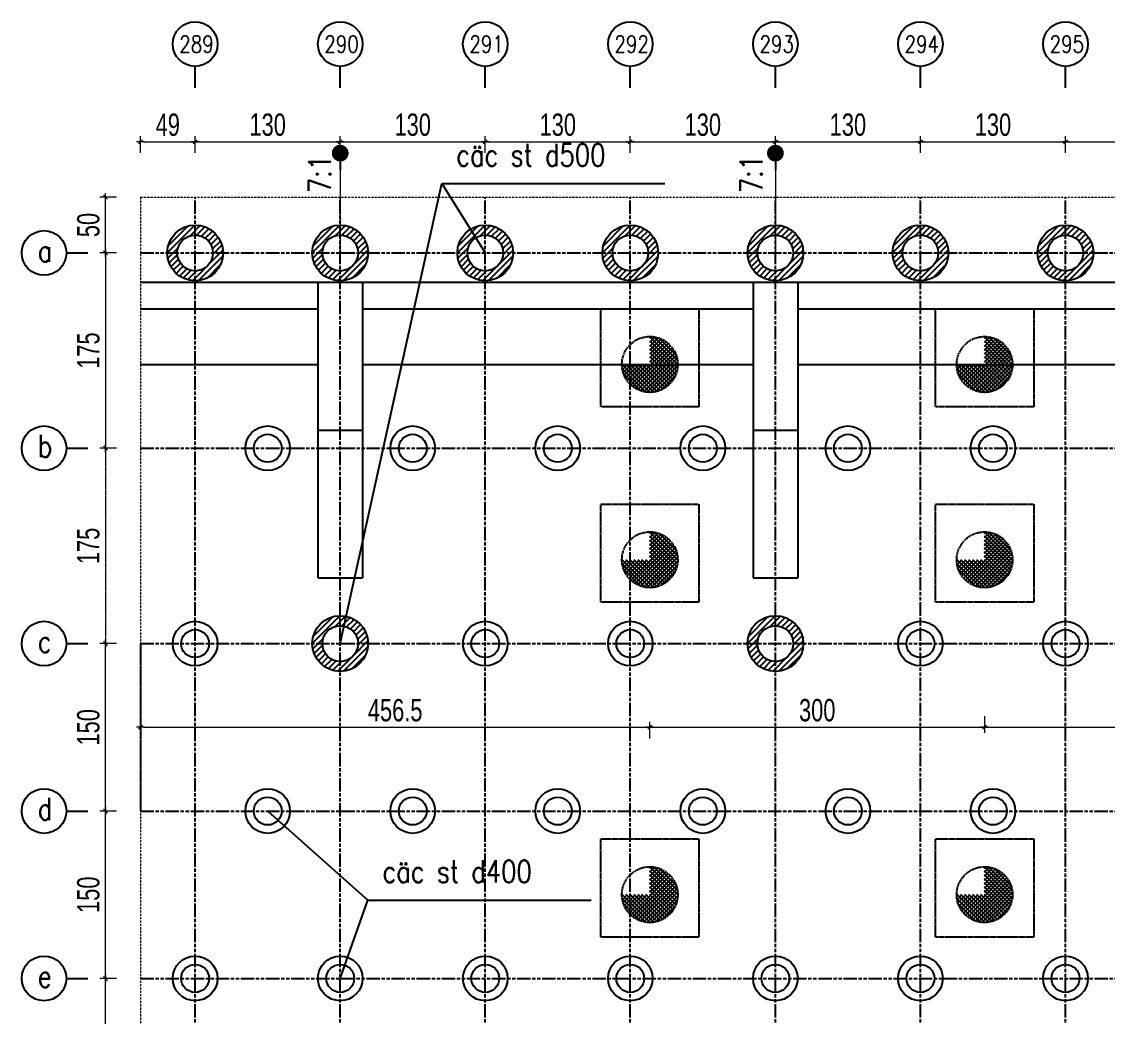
# Model space of a CAD drawing. Header units: inches. Extents: x -1640460 to 2672754, y -1012 to 1209503.
# Drawn here: x 14051 to 15024, y 636 to 1527 of the extents above; entities that cross this region are included whole.
import ezdxf

# ---------------------------------------------------------------- set-up
doc = ezdxf.new("R2010")
doc.units = ezdxf.units.IN
doc.header["$MEASUREMENT"] = 0
for name, pattern in [('ACAD_ISO09W100', [45, 24, -3, 6, -3, 6, -3]), ('CENTER', [2, 1.25, -0.25, 0.25, -0.25]), ('HIDDEN', [0.375, 0.25, -0.125])]:
    doc.linetypes.add(name, pattern=pattern)
doc.layers.add('DIM', color=177, linetype='Continuous', lineweight=20)
doc.layers.add('THAY1', color=9, linetype='Continuous', lineweight=20)
for name, color, linetype in [('Kich thuoc', 4, 'Continuous'), ('Text', 2, 'Continuous'), ('Tim', 8, 'ACAD_ISO09W100')]:
    doc.layers.add(name, color=color, linetype=linetype)
doc.styles.add('KICH_THUOC', font='vnsimli.shx', dxfattribs={"width": 0.8})
doc.styles.add('TXTDIM', font='VNARIAL.TTF', dxfattribs={"width": 0.7})
doc.dimstyles.new('DIM10', dxfattribs={"dimscale": 10, "dimtxt": 2, "dimasz": 0.3, "dimexe": 0.5, "dimexo": 0.5, "dimgap": 0.5, "dimtad": 1, "dimdec": 0, "dimzin": 12, "dimdsep": 46, "dimtxsty": 'TXTDIM', "dimblk": 'SLASH', "dimcen": 1.5, "dimclrd": 1, "dimclre": 256, "dimclrt": 2, "dimadec": 0, "dimazin": 0, "dimtfac": 1, "dimtdec": 0, "dimtix": 1, "dimtmove": 0, "dimatfit": 3, "dimldrblk": 'DOT', "dimfxl": 1, "dimfxlon": 1, "dimtolj": 1, "dimtzin": 0, "dimlwd": 9, "dimlwe": 9, "dimarcsym": 1})

# ---------------------------------------------------------------- blocks, each defined once
blk = doc.blocks.new('SLASH')
at = {"layer": 'DIM', "color": 16}
blk.add_line((-1.2, 0), (1.2, 0), dxfattribs=at)
at = {"layer": 'DIM', "color": 16, "linetype": 'Continuous'}
blk.add_line((-0.6, -0.6), (0.6, 0.6), dxfattribs=at)
blk = doc.blocks.new('*D612')
at = {"layer": 'Defpoints', "color": 0}
for p in [(14125.93, 669.43), (14157.36, 669.43), (14157.36, 519.43)]:
    blk.add_point(p, dxfattribs=at)
at = {"layer": 'Kich thuoc', "lineweight": 9}
for p, q in [((14135.93, 669.43), (14120.93, 669.43)), ((14135.93, 519.43), (14120.93, 519.43))]:
    blk.add_line(p, q, dxfattribs=at)
at = {"layer": 'Kich thuoc', "color": 1, "lineweight": 9}
blk.add_line((14125.93, 522.43), (14125.93, 666.43), dxfattribs=at)
at = {"layer": 'Kich thuoc', "color": 1, "lineweight": 9, "xscale": 3, "yscale": 3, "zscale": 3}
for p, rotation in [((14125.93, 669.43), 90), ((14125.93, 519.43), 270)]:
    blk.add_blockref('SLASH', p, dxfattribs=dict(at, rotation=rotation))
at = {"layer": 'Kich thuoc', "color": 2, "insert": (14110.72, 594.43), "char_height": 20, "attachment_point": 5, "rotation": 90, "style": 'TXTDIM'}
blk.add_mtext('\\A1;150', dxfattribs=at)
blk = doc.blocks.new('_Dot')
at = {"color": 0, "linetype": 'ByBlock', "lineweight": -2}
blk.add_line((-0.5, 0), (-1, 0), dxfattribs=at)
at = {"color": 0, "linetype": 'ByBlock', "const_width": 0.5}
blk.add_lwpolyline([(-0.25, 0, 1), (0.25, 0, 1)], format="xyb", close=True, dxfattribs=at)
blk = doc.blocks.new('*D613')
at = {"layer": 'Defpoints', "color": 0}
for p in [(14125.93, 819.43), (14157.36, 819.43), (14157.36, 669.43)]:
    blk.add_point(p, dxfattribs=at)
at = {"layer": 'Kich thuoc', "lineweight": 9}
for p, q in [((14135.93, 819.43), (14120.93, 819.43)), ((14135.93, 669.43), (14120.93, 669.43))]:
    blk.add_line(p, q, dxfattribs=at)
at = {"layer": 'Kich thuoc', "color": 1, "lineweight": 9}
blk.add_line((14125.93, 672.43), (14125.93, 816.43), dxfattribs=at)
at = {"layer": 'Kich thuoc', "color": 1, "lineweight": 9, "xscale": 3, "yscale": 3, "zscale": 3}
for p, rotation in [((14125.93, 819.43), 90), ((14125.93, 669.43), 270)]:
    blk.add_blockref('SLASH', p, dxfattribs=dict(at, rotation=rotation))
at = {"layer": 'Kich thuoc', "color": 2, "insert": (14110.72, 744.43), "char_height": 20, "attachment_point": 5, "rotation": 90, "style": 'TXTDIM'}
blk.add_mtext('\\A1;150', dxfattribs=at)
blk = doc.blocks.new('*D614')
at = {"layer": 'Defpoints', "color": 0}
for p in [(14125.93, 969.43), (14157.36, 969.43), (14157.36, 819.43)]:
    blk.add_point(p, dxfattribs=at)
at = {"layer": 'Kich thuoc', "lineweight": 9}
for p, q in [((14135.93, 969.43), (14120.93, 969.43)), ((14135.93, 819.43), (14120.93, 819.43))]:
    blk.add_line(p, q, dxfattribs=at)
at = {"layer": 'Kich thuoc', "color": 1, "lineweight": 9}
blk.add_line((14125.93, 822.43), (14125.93, 966.43), dxfattribs=at)
at = {"layer": 'Kich thuoc', "color": 1, "lineweight": 9, "xscale": 3, "yscale": 3, "zscale": 3}
for p, rotation in [((14125.93, 969.43), 90), ((14125.93, 819.43), 270)]:
    blk.add_blockref('SLASH', p, dxfattribs=dict(at, rotation=rotation))
at = {"layer": 'Kich thuoc', "color": 2, "insert": (14110.72, 894.43), "char_height": 20, "attachment_point": 5, "rotation": 90, "style": 'TXTDIM'}
blk.add_mtext('\\A1;150', dxfattribs=at)
blk = doc.blocks.new('*D643')
at = {"layer": 'Defpoints', "color": 0}
for p in [(14125.93, 1369.43), (14157.36, 1369.43), (14157.36, 1319.43)]:
    blk.add_point(p, dxfattribs=at)
at = {"layer": 'Kich thuoc', "lineweight": 9}
for p, q in [((14135.93, 1369.43), (14120.93, 1369.43)), ((14135.93, 1319.43), (14120.93, 1319.43))]:
    blk.add_line(p, q, dxfattribs=at)
at = {"layer": 'Kich thuoc', "color": 1, "lineweight": 9}
blk.add_line((14125.93, 1322.43), (14125.93, 1366.43), dxfattribs=at)
at = {"layer": 'Kich thuoc', "color": 1, "lineweight": 9, "xscale": 3, "yscale": 3, "zscale": 3}
for p, rotation in [((14125.93, 1369.43), 90), ((14125.93, 1319.43), 270)]:
    blk.add_blockref('SLASH', p, dxfattribs=dict(at, rotation=rotation))
at = {"layer": 'Kich thuoc', "color": 2, "insert": (14110.73, 1344.43), "char_height": 20, "attachment_point": 5, "rotation": 90, "style": 'TXTDIM'}
blk.add_mtext('\\A1;50', dxfattribs=at)
blk = doc.blocks.new('*D615')
at = {"layer": 'Defpoints', "color": 0}
for p in [(14206.36, 1419), (14157.36, 1369.43), (14206.36, 1369.43)]:
    blk.add_point(p, dxfattribs=at)
at = {"layer": 'Kich thuoc', "lineweight": 9}
for p, q in [((14157.36, 1409), (14157.36, 1424)), ((14206.36, 1409), (14206.36, 1424))]:
    blk.add_line(p, q, dxfattribs=at)
at = {"layer": 'Kich thuoc', "color": 1, "lineweight": 9}
blk.add_line((14160.36, 1419), (14203.36, 1419), dxfattribs=at)
at = {"layer": 'Kich thuoc', "color": 1, "lineweight": 9, "xscale": 3, "yscale": 3, "zscale": 3, "rotation": 180}
blk.add_blockref('SLASH', (14157.36, 1419), dxfattribs=at)
at = {"layer": 'Kich thuoc', "color": 1, "lineweight": 9, "xscale": 3, "yscale": 3, "zscale": 3}
blk.add_blockref('SLASH', (14206.36, 1419), dxfattribs=at)
at = {"layer": 'Kich thuoc', "color": 2, "insert": (14181.86, 1434.2), "char_height": 20, "attachment_point": 5, "style": 'TXTDIM'}
blk.add_mtext('\\A1;49', dxfattribs=at)
blk = doc.blocks.new('*D616')
at = {"layer": 'Defpoints', "color": 0}
for p in [(14336.36, 1419), (14206.36, 1369.43), (14336.36, 1369.43)]:
    blk.add_point(p, dxfattribs=at)
at = {"layer": 'Kich thuoc', "lineweight": 9}
for p, q in [((14206.36, 1409), (14206.36, 1424)), ((14336.36, 1409), (14336.36, 1424))]:
    blk.add_line(p, q, dxfattribs=at)
at = {"layer": 'Kich thuoc', "color": 1, "lineweight": 9}
blk.add_line((14209.36, 1419), (14333.36, 1419), dxfattribs=at)
at = {"layer": 'Kich thuoc', "color": 1, "lineweight": 9, "xscale": 3, "yscale": 3, "zscale": 3, "rotation": 180}
blk.add_blockref('SLASH', (14206.36, 1419), dxfattribs=at)
at = {"layer": 'Kich thuoc', "color": 1, "lineweight": 9, "xscale": 3, "yscale": 3, "zscale": 3}
blk.add_blockref('SLASH', (14336.36, 1419), dxfattribs=at)
at = {"layer": 'Kich thuoc', "color": 2, "insert": (14271.36, 1434.22), "char_height": 20, "attachment_point": 5, "style": 'TXTDIM'}
blk.add_mtext('\\A1;130', dxfattribs=at)
blk = doc.blocks.new('*D617')
at = {"layer": 'Defpoints', "color": 0}
for p in [(14466.36, 1419), (14336.36, 1369.43), (14466.36, 1369.43)]:
    blk.add_point(p, dxfattribs=at)
at = {"layer": 'Kich thuoc', "lineweight": 9}
for p, q in [((14336.36, 1409), (14336.36, 1424)), ((14466.36, 1409), (14466.36, 1424))]:
    blk.add_line(p, q, dxfattribs=at)
at = {"layer": 'Kich thuoc', "color": 1, "lineweight": 9}
blk.add_line((14339.36, 1419), (14463.36, 1419), dxfattribs=at)
at = {"layer": 'Kich thuoc', "color": 1, "lineweight": 9, "xscale": 3, "yscale": 3, "zscale": 3, "rotation": 180}
blk.add_blockref('SLASH', (14336.36, 1419), dxfattribs=at)
at = {"layer": 'Kich thuoc', "color": 1, "lineweight": 9, "xscale": 3, "yscale": 3, "zscale": 3}
blk.add_blockref('SLASH', (14466.36, 1419), dxfattribs=at)
at = {"layer": 'Kich thuoc', "color": 2, "insert": (14401.36, 1434.22), "char_height": 20, "attachment_point": 5, "style": 'TXTDIM'}
blk.add_mtext('\\A1;130', dxfattribs=at)
blk = doc.blocks.new('*D618')
at = {"layer": 'Defpoints', "color": 0}
for p in [(14596.36, 1419), (14466.36, 1369.43), (14596.36, 1369.43)]:
    blk.add_point(p, dxfattribs=at)
at = {"layer": 'Kich thuoc', "lineweight": 9}
for p, q in [((14466.36, 1409), (14466.36, 1424)), ((14596.36, 1409), (14596.36, 1424))]:
    blk.add_line(p, q, dxfattribs=at)
at = {"layer": 'Kich thuoc', "color": 1, "lineweight": 9}
blk.add_line((14469.36, 1419), (14593.36, 1419), dxfattribs=at)
at = {"layer": 'Kich thuoc', "color": 1, "lineweight": 9, "xscale": 3, "yscale": 3, "zscale": 3, "rotation": 180}
blk.add_blockref('SLASH', (14466.36, 1419), dxfattribs=at)
at = {"layer": 'Kich thuoc', "color": 1, "lineweight": 9, "xscale": 3, "yscale": 3, "zscale": 3}
blk.add_blockref('SLASH', (14596.36, 1419), dxfattribs=at)
at = {"layer": 'Kich thuoc', "color": 2, "insert": (14531.36, 1434.22), "char_height": 20, "attachment_point": 5, "style": 'TXTDIM'}
blk.add_mtext('\\A1;130', dxfattribs=at)
blk = doc.blocks.new('*D619')
at = {"layer": 'Defpoints', "color": 0}
for p in [(14726.36, 1419), (14726.36, 1383.01), (14596.36, 1369.43)]:
    blk.add_point(p, dxfattribs=at)
at = {"layer": 'Kich thuoc', "lineweight": 9}
for p, q in [((14596.36, 1409), (14596.36, 1424)), ((14726.36, 1409), (14726.36, 1424))]:
    blk.add_line(p, q, dxfattribs=at)
at = {"layer": 'Kich thuoc', "color": 1, "lineweight": 9}
blk.add_line((14599.36, 1419), (14723.36, 1419), dxfattribs=at)
at = {"layer": 'Kich thuoc', "color": 1, "lineweight": 9, "xscale": 3, "yscale": 3, "zscale": 3, "rotation": 180}
blk.add_blockref('SLASH', (14596.36, 1419), dxfattribs=at)
at = {"layer": 'Kich thuoc', "color": 1, "lineweight": 9, "xscale": 3, "yscale": 3, "zscale": 3}
blk.add_blockref('SLASH', (14726.36, 1419), dxfattribs=at)
at = {"layer": 'Kich thuoc', "color": 2, "insert": (14661.36, 1434.22), "char_height": 20, "attachment_point": 5, "style": 'TXTDIM'}
blk.add_mtext('\\A1;130', dxfattribs=at)
blk = doc.blocks.new('*D620')
at = {"layer": 'Defpoints', "color": 0}
for p in [(14856.36, 1419), (14726.36, 1369.43), (14856.36, 1369.43)]:
    blk.add_point(p, dxfattribs=at)
at = {"layer": 'Kich thuoc', "lineweight": 9}
for p, q in [((14726.36, 1409), (14726.36, 1424)), ((14856.36, 1409), (14856.36, 1424))]:
    blk.add_line(p, q, dxfattribs=at)
at = {"layer": 'Kich thuoc', "color": 1, "lineweight": 9}
blk.add_line((14729.36, 1419), (14853.36, 1419), dxfattribs=at)
at = {"layer": 'Kich thuoc', "color": 1, "lineweight": 9, "xscale": 3, "yscale": 3, "zscale": 3, "rotation": 180}
blk.add_blockref('SLASH', (14726.36, 1419), dxfattribs=at)
at = {"layer": 'Kich thuoc', "color": 1, "lineweight": 9, "xscale": 3, "yscale": 3, "zscale": 3}
blk.add_blockref('SLASH', (14856.36, 1419), dxfattribs=at)
at = {"layer": 'Kich thuoc', "color": 2, "insert": (14791.36, 1434.22), "char_height": 20, "attachment_point": 5, "style": 'TXTDIM'}
blk.add_mtext('\\A1;130', dxfattribs=at)
blk = doc.blocks.new('*D621')
at = {"layer": 'Defpoints', "color": 0}
for p in [(14986.36, 1419), (14856.36, 1369.43), (14986.36, 1369.43)]:
    blk.add_point(p, dxfattribs=at)
at = {"layer": 'Kich thuoc', "lineweight": 9}
for p, q in [((14856.36, 1409), (14856.36, 1424)), ((14986.36, 1409), (14986.36, 1424))]:
    blk.add_line(p, q, dxfattribs=at)
at = {"layer": 'Kich thuoc', "color": 1, "lineweight": 9}
blk.add_line((14859.36, 1419), (14983.36, 1419), dxfattribs=at)
at = {"layer": 'Kich thuoc', "color": 1, "lineweight": 9, "xscale": 3, "yscale": 3, "zscale": 3, "rotation": 180}
blk.add_blockref('SLASH', (14856.36, 1419), dxfattribs=at)
at = {"layer": 'Kich thuoc', "color": 1, "lineweight": 9, "xscale": 3, "yscale": 3, "zscale": 3}
blk.add_blockref('SLASH', (14986.36, 1419), dxfattribs=at)
at = {"layer": 'Kich thuoc', "color": 2, "insert": (14921.36, 1434.22), "char_height": 20, "attachment_point": 5, "style": 'TXTDIM'}
blk.add_mtext('\\A1;130', dxfattribs=at)
blk = doc.blocks.new('*D622')
at = {"layer": 'Defpoints', "color": 0}
for p in [(15116.36, 1419), (14986.36, 1369.43), (15116.36, 1369.43)]:
    blk.add_point(p, dxfattribs=at)
at = {"layer": 'Kich thuoc', "lineweight": 9}
for p, q in [((14986.36, 1409), (14986.36, 1424)), ((15116.36, 1409), (15116.36, 1424))]:
    blk.add_line(p, q, dxfattribs=at)
at = {"layer": 'Kich thuoc', "color": 1, "lineweight": 9}
blk.add_line((14989.36, 1419), (15113.36, 1419), dxfattribs=at)
at = {"layer": 'Kich thuoc', "color": 1, "lineweight": 9, "xscale": 3, "yscale": 3, "zscale": 3, "rotation": 180}
blk.add_blockref('SLASH', (14986.36, 1419), dxfattribs=at)
at = {"layer": 'Kich thuoc', "color": 1, "lineweight": 9, "xscale": 3, "yscale": 3, "zscale": 3}
blk.add_blockref('SLASH', (15116.36, 1419), dxfattribs=at)
at = {"layer": 'Kich thuoc', "color": 2, "insert": (15051.36, 1434.22), "char_height": 20, "attachment_point": 5, "style": 'TXTDIM'}
blk.add_mtext('\\A1;130', dxfattribs=at)
blk = doc.blocks.new('*D641')
at = {"layer": 'Defpoints', "color": 0}
for p in [(14157.36, 1319.43), (14125.93, 1144.43), (14157.36, 1144.43)]:
    blk.add_point(p, dxfattribs=at)
at = {"layer": 'Kich thuoc', "lineweight": 9}
for p, q in [((14135.93, 1319.43), (14120.93, 1319.43)), ((14135.93, 1144.43), (14120.93, 1144.43))]:
    blk.add_line(p, q, dxfattribs=at)
at = {"layer": 'Kich thuoc', "color": 1, "lineweight": 9}
blk.add_line((14125.93, 1316.43), (14125.93, 1147.43), dxfattribs=at)
at = {"layer": 'Kich thuoc', "color": 1, "lineweight": 9, "xscale": 3, "yscale": 3, "zscale": 3}
for p, rotation in [((14125.93, 1319.43), 90), ((14125.93, 1144.43), 270)]:
    blk.add_blockref('SLASH', p, dxfattribs=dict(at, rotation=rotation))
at = {"layer": 'Kich thuoc', "color": 2, "insert": (14110.72, 1231.93), "char_height": 20, "attachment_point": 5, "rotation": 90, "style": 'TXTDIM'}
blk.add_mtext('\\A1;175', dxfattribs=at)
blk = doc.blocks.new('*D642')
at = {"layer": 'Defpoints', "color": 0, "linetype": 'CENTER'}
for p in [(14157.36, 1144.43), (14125.93, 969.43), (14157.36, 969.43)]:
    blk.add_point(p, dxfattribs=at)
at = {"layer": 'Kich thuoc', "linetype": 'CENTER', "lineweight": 9}
for p, q in [((14135.93, 1144.43), (14120.93, 1144.43)), ((14135.93, 969.43), (14120.93, 969.43))]:
    blk.add_line(p, q, dxfattribs=at)
at = {"layer": 'Kich thuoc', "color": 1, "linetype": 'CENTER', "lineweight": 9}
blk.add_line((14125.93, 1141.43), (14125.93, 972.43), dxfattribs=at)
at = {"layer": 'Kich thuoc', "color": 1, "linetype": 'CENTER', "lineweight": 9, "xscale": 3, "yscale": 3, "zscale": 3}
for p, rotation in [((14125.93, 1144.43), 90), ((14125.93, 969.43), 270)]:
    blk.add_blockref('SLASH', p, dxfattribs=dict(at, rotation=rotation))
at = {"layer": 'Kich thuoc', "color": 2, "linetype": 'CENTER', "insert": (14110.72, 1056.93), "char_height": 20, "attachment_point": 5, "rotation": 90, "style": 'TXTDIM'}
blk.add_mtext('\\A1;175', dxfattribs=at)
blk = doc.blocks.new('*D644')
at = {"layer": 'Defpoints', "color": 0}
for p in [(14613.86, 894.43), (14157.36, 782.43), (14613.86, 782.43)]:
    blk.add_point(p, dxfattribs=at)
at = {"layer": 'Kich thuoc', "lineweight": 9}
for p, q in [((14157.36, 884.43), (14157.36, 899.43)), ((14613.86, 884.43), (14613.86, 899.43))]:
    blk.add_line(p, q, dxfattribs=at)
at = {"layer": 'Kich thuoc', "color": 1, "lineweight": 9}
blk.add_line((14160.36, 894.43), (14610.86, 894.43), dxfattribs=at)
at = {"layer": 'Kich thuoc', "color": 1, "lineweight": 9, "xscale": 3, "yscale": 3, "zscale": 3, "rotation": 180}
blk.add_blockref('SLASH', (14157.36, 894.43), dxfattribs=at)
at = {"layer": 'Kich thuoc', "color": 1, "lineweight": 9, "xscale": 3, "yscale": 3, "zscale": 3}
blk.add_blockref('SLASH', (14613.86, 894.43), dxfattribs=at)
at = {"layer": 'Kich thuoc', "color": 2, "insert": (14385.61, 909.65), "char_height": 20, "attachment_point": 5, "style": 'TXTDIM'}
blk.add_mtext('\\A1;456.5', dxfattribs=at)
blk = doc.blocks.new('*D645')
at = {"layer": 'Defpoints', "color": 0}
for p in [(14913.86, 1006.43), (14913.86, 894.43), (14613.86, 782.43)]:
    blk.add_point(p, dxfattribs=at)
at = {"layer": 'Kich thuoc', "lineweight": 9}
for p, q in [((14613.86, 884.43), (14613.86, 899.43)), ((14913.86, 904.43), (14913.86, 889.43))]:
    blk.add_line(p, q, dxfattribs=at)
at = {"layer": 'Kich thuoc', "color": 1, "lineweight": 9}
blk.add_line((14616.86, 894.43), (14910.86, 894.43), dxfattribs=at)
at = {"layer": 'Kich thuoc', "color": 1, "lineweight": 9, "xscale": 3, "yscale": 3, "zscale": 3, "rotation": 180}
blk.add_blockref('SLASH', (14613.86, 894.43), dxfattribs=at)
at = {"layer": 'Kich thuoc', "color": 1, "lineweight": 9, "xscale": 3, "yscale": 3, "zscale": 3}
blk.add_blockref('SLASH', (14913.86, 894.43), dxfattribs=at)
at = {"layer": 'Kich thuoc', "color": 2, "insert": (14763.86, 909.65), "char_height": 20, "attachment_point": 5, "style": 'TXTDIM'}
blk.add_mtext('\\A1;300', dxfattribs=at)
blk = doc.blocks.new('*D646')
at = {"layer": 'Defpoints', "color": 0}
for p in [(14913.86, 1006.43), (17245.36, 895.25), (17245.36, 894.43)]:
    blk.add_point(p, dxfattribs=at)
at = {"layer": 'Kich thuoc', "lineweight": 9}
for p, q in [((14913.86, 904.43), (14913.86, 889.43)), ((17245.36, 894.43), (17245.36, 889.43))]:
    blk.add_line(p, q, dxfattribs=at)
at = {"layer": 'Kich thuoc', "color": 1, "lineweight": 9}
blk.add_line((14916.86, 894.43), (17242.36, 894.43), dxfattribs=at)
at = {"layer": 'Kich thuoc', "color": 1, "lineweight": 9, "xscale": 3, "yscale": 3, "zscale": 3, "rotation": 180}
blk.add_blockref('SLASH', (14913.86, 894.43), dxfattribs=at)
at = {"layer": 'Kich thuoc', "color": 1, "lineweight": 9, "xscale": 3, "yscale": 3, "zscale": 3}
blk.add_blockref('SLASH', (17245.36, 894.43), dxfattribs=at)
at = {"layer": 'Kich thuoc', "color": 2, "insert": (16079.61, 909.65), "char_height": 20, "attachment_point": 5, "style": 'TXTDIM'}
blk.add_mtext('\\A1;2331.5', dxfattribs=at)

msp = doc.modelspace()

# ---------------------------------------------------------------- hatches: boundary and pattern name
h = msp.add_hatch()
h.set_pattern_fill('ANSI31', color=256, scale=30, style=0)
h.set_pattern_definition([(45, (13460.982, 0), (-2.65165, 2.65165), [])])
h.paths.add_polyline_path([(14206.36, 1335.43), (14206.36, 1344.43, 0.414214), (14181.36, 1319.43), (14190.36, 1319.43, -0.414214)])
h.paths.add_polyline_path([(14206.36, 1344.43), (14206.36, 1335.43, -0.414214), (14222.36, 1319.43), (14231.36, 1319.43, 0.414214)])
h.paths.add_polyline_path([(14206.36, 1303.43), (14206.36, 1294.43, 0.414214), (14231.36, 1319.43), (14222.36, 1319.43, -0.414214)])
h.paths.add_polyline_path([(14190.36, 1319.43), (14181.36, 1319.43, 0.414214), (14206.36, 1294.43), (14206.36, 1303.43, -0.414214)])
h = msp.add_hatch()
h.set_pattern_fill('ANSI31', color=256, scale=30, style=0)
h.set_pattern_definition([(45, (13590.982, 0), (-2.65165, 2.65165), [])])
h.paths.add_polyline_path([(14336.36, 1344.43, 0.414214), (14311.36, 1319.43), (14320.36, 1319.43, -0.414214), (14336.36, 1335.43)])
h.paths.add_polyline_path([(14336.36, 1344.43), (14336.36, 1335.43, -0.414214), (14352.36, 1319.43), (14361.36, 1319.43, 0.414214)])
h.paths.add_polyline_path([(14361.36, 1319.43), (14352.36, 1319.43, -0.414214), (14336.36, 1303.43), (14336.36, 1294.43, 0.414214)])
h.paths.add_polyline_path([(14320.36, 1319.43), (14311.36, 1319.43, 0.414214), (14336.36, 1294.43), (14336.36, 1303.43, -0.414214)])
h = msp.add_hatch()
h.set_pattern_fill('ANSI31', color=256, scale=30, style=0)
h.set_pattern_definition([(45, (13720.982, 0), (-2.65165, 2.65165), [])])
h.paths.add_polyline_path([(14466.36, 1344.43, 0.414214), (14441.36, 1319.43), (14450.36, 1319.43, -0.414214), (14466.36, 1335.43)])
h.paths.add_polyline_path([(14466.36, 1344.43), (14466.36, 1335.43, -0.414214), (14482.36, 1319.43), (14491.36, 1319.43, 0.414214)])
h.paths.add_polyline_path([(14491.36, 1319.43), (14482.36, 1319.43, -0.414214), (14466.36, 1303.43), (14466.36, 1294.43, 0.414214)])
h.paths.add_polyline_path([(14450.36, 1319.43), (14441.36, 1319.43, 0.414214), (14466.36, 1294.43), (14466.36, 1303.43, -0.414214)])
h = msp.add_hatch()
h.set_pattern_fill('ANSI31', color=256, scale=30, style=0)
h.set_pattern_definition([(45, (13850.982, 0), (-2.65165, 2.65165), [])])
h.paths.add_polyline_path([(14596.36, 1344.43, 0.414214), (14571.36, 1319.43), (14580.36, 1319.43, -0.414214), (14596.36, 1335.43)])
h.paths.add_polyline_path([(14596.36, 1344.43), (14596.36, 1335.43, -0.414214), (14612.36, 1319.43), (14621.36, 1319.43, 0.414214)])
h.paths.add_polyline_path([(14621.36, 1319.43), (14612.36, 1319.43, -0.414214), (14596.36, 1303.43), (14596.36, 1294.43, 0.414214)])
h.paths.add_polyline_path([(14580.36, 1319.43), (14571.36, 1319.43, 0.414214), (14596.36, 1294.43), (14596.36, 1303.43, -0.414214)])
h = msp.add_hatch()
h.set_pattern_fill('ANSI31', color=256, scale=30, style=0)
h.set_pattern_definition([(45, (13980.982, 0), (-2.65165, 2.65165), [])])
h.paths.add_polyline_path([(14726.36, 1344.43, 0.414214), (14701.36, 1319.43), (14710.36, 1319.43, -0.414214), (14726.36, 1335.43)])
h.paths.add_polyline_path([(14726.36, 1344.43), (14726.36, 1335.43, -0.414214), (14742.36, 1319.43), (14751.36, 1319.43, 0.414214)])
h.paths.add_polyline_path([(14751.36, 1319.43), (14742.36, 1319.43, -0.414214), (14726.36, 1303.43), (14726.36, 1294.43, 0.414214)])
h.paths.add_polyline_path([(14710.36, 1319.43), (14701.36, 1319.43, 0.414214), (14726.36, 1294.43), (14726.36, 1303.43, -0.414214)])
h = msp.add_hatch()
h.set_pattern_fill('ANSI31', color=256, scale=30, style=0)
h.set_pattern_definition([(45, (14110.982, 0), (-2.65165, 2.65165), [])])
h.paths.add_polyline_path([(14856.36, 1344.43, 0.414214), (14831.36, 1319.43), (14840.36, 1319.43, -0.414214), (14856.36, 1335.43)])
h.paths.add_polyline_path([(14856.36, 1344.43), (14856.36, 1335.43, -0.414214), (14872.36, 1319.43), (14881.36, 1319.43, 0.414214)])
h.paths.add_polyline_path([(14881.36, 1319.43), (14872.36, 1319.43, -0.414214), (14856.36, 1303.43), (14856.36, 1294.43, 0.414214)])
h.paths.add_polyline_path([(14840.36, 1319.43), (14831.36, 1319.43, 0.414214), (14856.36, 1294.43), (14856.36, 1303.43, -0.414214)])
h = msp.add_hatch()
h.set_pattern_fill('ANSI31', color=256, scale=30, style=0)
h.set_pattern_definition([(45, (14240.982, 0), (-2.65165, 2.65165), [])])
h.paths.add_polyline_path([(14986.36, 1344.43, 0.414214), (14961.36, 1319.43), (14970.36, 1319.43, -0.414214), (14986.36, 1335.43)])
h.paths.add_polyline_path([(14986.36, 1344.43), (14986.36, 1335.43, -0.414214), (15002.36, 1319.43), (15011.36, 1319.43, 0.414214)])
h.paths.add_polyline_path([(15011.36, 1319.43), (15002.36, 1319.43, -0.414214), (14986.36, 1303.43), (14986.36, 1294.43, 0.414214)])
h.paths.add_polyline_path([(14970.36, 1319.43), (14961.36, 1319.43, 0.414214), (14986.36, 1294.43), (14986.36, 1303.43, -0.414214)])
at = {"linetype": 'CENTER'}
h = msp.add_hatch(dxfattribs=at)
h.set_pattern_fill('ANSI37', color=256, scale=20, style=0)
h.set_pattern_definition([(45, (6450.9437, 2187.6678), (-1.76776695, 1.76776695), []), (135, (6450.9437, 2187.6678), (-1.76776695, -1.76776695), [])])
h.paths.add_polyline_path([(14638.86, 1219.53, 0.414214), (14613.86, 1244.53), (14613.86, 1219.53), (14588.86, 1219.53, 1)])
h = msp.add_hatch(dxfattribs=at)
h.set_pattern_fill('ANSI37', color=256, scale=20, style=0)
h.set_pattern_definition([(45, (6750.9437, 2187.6678), (-1.76776695, 1.76776695), []), (135, (6750.9437, 2187.6678), (-1.76776695, -1.76776695), [])])
h.paths.add_polyline_path([(14938.86, 1219.53, 0.414214), (14913.86, 1244.53), (14913.86, 1219.53), (14888.86, 1219.53, 1)])
h = msp.add_hatch(dxfattribs=at)
h.set_pattern_fill('ANSI37', color=256, scale=20, style=0)
h.set_pattern_definition([(45, (6450.9437, 2012.6678), (-1.76776695, 1.76776695), []), (135, (6450.9437, 2012.6678), (-1.76776695, -1.76776695), [])])
h.paths.add_polyline_path([(14638.86, 1044.53, 0.414214), (14613.86, 1069.53), (14613.86, 1044.53), (14588.86, 1044.53, 1)])
h = msp.add_hatch(dxfattribs=at)
h.set_pattern_fill('ANSI37', color=256, scale=20, style=0)
h.set_pattern_definition([(45, (6750.9437, 2012.6678), (-1.76776695, 1.76776695), []), (135, (6750.9437, 2012.6678), (-1.76776695, -1.76776695), [])])
h.paths.add_polyline_path([(14938.86, 1044.53, 0.414214), (14913.86, 1069.53), (14913.86, 1044.53), (14888.86, 1044.53, 1)])
h = msp.add_hatch()
h.set_pattern_fill('ANSI31', color=256, scale=30, style=0)
h.set_pattern_definition([(45, (13590.982, -350), (-2.65165, 2.65165), [])])
h.paths.add_polyline_path([(14336.36, 994.43, 0.414214), (14311.36, 969.43), (14320.36, 969.43, -0.414214), (14336.36, 985.43)])
h.paths.add_polyline_path([(14336.36, 994.43), (14336.36, 985.43, -0.414214), (14352.36, 969.43), (14361.36, 969.43, 0.414214)])
h.paths.add_polyline_path([(14361.36, 969.43), (14352.36, 969.43, -0.414214), (14336.36, 953.43), (14336.36, 944.43, 0.414214)])
h.paths.add_polyline_path([(14320.36, 969.43), (14311.36, 969.43, 0.414214), (14336.36, 944.43), (14336.36, 953.43, -0.414214)])
h = msp.add_hatch()
h.set_pattern_fill('ANSI31', color=256, scale=30, style=0)
h.set_pattern_definition([(45, (13980.982, -350), (-2.65165, 2.65165), [])])
h.paths.add_polyline_path([(14726.36, 994.43, 0.414214), (14701.36, 969.43), (14710.36, 969.43, -0.414214), (14726.36, 985.43)])
h.paths.add_polyline_path([(14726.36, 994.43), (14726.36, 985.43, -0.414214), (14742.36, 969.43), (14751.36, 969.43, 0.414214)])
h.paths.add_polyline_path([(14751.36, 969.43), (14742.36, 969.43, -0.414214), (14726.36, 953.43), (14726.36, 944.43, 0.414214)])
h.paths.add_polyline_path([(14710.36, 969.43), (14701.36, 969.43, 0.414214), (14726.36, 944.43), (14726.36, 953.43, -0.414214)])
h = msp.add_hatch(dxfattribs=at)
h.set_pattern_fill('ANSI37', color=256, scale=20, style=0)
h.set_pattern_definition([(45, (6450.9437, 1712.6678), (-1.76776695, 1.76776695), []), (135, (6450.9437, 1712.6678), (-1.76776695, -1.76776695), [])])
h.paths.add_polyline_path([(14638.86, 744.53, 0.414214), (14613.86, 769.53), (14613.86, 744.53), (14588.86, 744.53, 1)])
h = msp.add_hatch(dxfattribs=at)
h.set_pattern_fill('ANSI37', color=256, scale=20, style=0)
h.set_pattern_definition([(45, (6750.9437, 1712.6678), (-1.76776695, 1.76776695), []), (135, (6750.9437, 1712.6678), (-1.76776695, -1.76776695), [])])
h.paths.add_polyline_path([(14938.86, 744.53, 0.414214), (14913.86, 769.53), (14913.86, 744.53), (14888.86, 744.53, 1)])

# ---------------------------------------------------------------- linework, layer by layer
for p, q in [((14206.36, 1467.48), (14206.36, 1486.59)), ((14336.36, 1467.48), (14336.36, 1486.59)), ((14466.36, 1467.48), (14466.36, 1486.59)), ((14596.36, 1467.48), (14596.36, 1486.59)), ((14726.36, 1467.48), (14726.36, 1486.59)), ((14856.36, 1467.48), (14856.36, 1486.59)), ((14986.36, 1467.48), (14986.36, 1486.59)), ((14336.36, 969.43), (14427.33, 1381.55)), ((14427.33, 1381.55), (14466.36, 1319.43)), ((14427.33, 1381.55), (14627.33, 1381.55)), ((14090.93, 1319.43), (14110.05, 1319.43)), ((14157.36, 1293.24), (17245.36, 1293.24)), ((14316.36, 1293.24), (14316.36, 1028.24)), ((14356.36, 1293.24), (14356.36, 1028.24)), ((14706.36, 1293.24), (14706.36, 1028.24)), ((14746.36, 1293.24), (14746.36, 1028.24)), ((14157.36, 1269.43), (14316.36, 1269.43)), ((14356.36, 1269.43), (14706.36, 1269.43)), ((14746.36, 1269.43), (15096.36, 1269.43)), ((14157.36, 1219.53), (14316.36, 1219.53)), ((14356.36, 1219.53), (14706.36, 1219.53)), ((14746.36, 1219.53), (15096.36, 1219.53)), ((14316.36, 1160.74), (14356.36, 1160.74)), ((14706.36, 1160.74), (14746.36, 1160.74)), ((14090.93, 1144.43), (14110.05, 1144.43)), ((14316.36, 1028.24), (14356.36, 1028.24)), ((14706.36, 1028.24), (14746.36, 1028.24)), ((14090.93, 969.43), (14110.05, 969.43)), ((14090.93, 819.43), (14110.05, 819.43)), ((14271.36, 819.43), (14361.27, 739.65)), ((14336.36, 669.43), (14361.27, 739.65)), ((14361.27, 739.65), (14561.27, 739.65)), ((14090.93, 669.43), (14110.05, 669.43))]:
    msp.add_line(p, q)
for p, q in [((14569.86, 1181.43), (14569.86, 1269.43)), ((14569.86, 1269.43), (14657.86, 1269.43)), ((14657.86, 1269.43), (14657.86, 1181.43)), ((14869.86, 1181.43), (14869.86, 1269.43)), ((14869.86, 1269.43), (14957.86, 1269.43)), ((14957.86, 1269.43), (14957.86, 1181.43)), ((14657.86, 1181.43), (14569.86, 1181.43)), ((14957.86, 1181.43), (14869.86, 1181.43)), ((14569.86, 1006.43), (14569.86, 1094.43)), ((14569.86, 1094.43), (14657.86, 1094.43)), ((14657.86, 1094.43), (14657.86, 1006.43)), ((14869.86, 1006.43), (14869.86, 1094.43)), ((14869.86, 1094.43), (14957.86, 1094.43)), ((14957.86, 1094.43), (14957.86, 1006.43)), ((14657.86, 1006.43), (14569.86, 1006.43)), ((14957.86, 1006.43), (14869.86, 1006.43)), ((14569.86, 706.43), (14569.86, 794.43)), ((14569.86, 794.43), (14657.86, 794.43)), ((14657.86, 794.43), (14657.86, 706.43)), ((14869.86, 706.43), (14869.86, 794.43)), ((14869.86, 794.43), (14957.86, 794.43)), ((14957.86, 794.43), (14957.86, 706.43)), ((14657.86, 706.43), (14569.86, 706.43)), ((14957.86, 706.43), (14869.86, 706.43))]:
    msp.add_line(p, q, dxfattribs=at)
for centre, radius in [((14206.36, 1506.59), 20), ((14336.36, 1506.59), 20), ((14466.36, 1506.59), 20), ((14596.36, 1506.59), 20), ((14726.36, 1506.59), 20), ((14856.36, 1506.59), 20), ((14986.36, 1506.59), 20), ((14206.36, 1319.43), 25), ((14336.36, 1319.43), 25), ((14466.36, 1319.43), 25), ((14596.36, 1319.43), 25), ((14726.36, 1319.43), 25), ((14856.36, 1319.43), 25), ((14986.36, 1319.43), 25), ((14070.93, 1319.43), 20), ((14206.36, 1319.43), 16), ((14336.36, 1319.43), 16), ((14466.36, 1319.43), 16), ((14596.36, 1319.43), 16), ((14726.36, 1319.43), 16), ((14856.36, 1319.43), 16), ((14986.36, 1319.43), 16), ((14070.93, 1144.43), 20), ((14271.36, 1144.43), 20), ((14401.36, 1144.43), 20), ((14531.36, 1144.43), 20), ((14661.36, 1144.43), 20), ((14791.36, 1144.43), 20), ((14921.36, 1144.43), 20), ((14271.36, 1144.43), 12.5), ((14401.36, 1144.43), 12.5), ((14531.36, 1144.43), 12.5), ((14661.36, 1144.43), 12.5), ((14791.36, 1144.43), 12.5), ((14921.36, 1144.43), 12.5), ((14336.36, 969.43), 25), ((14726.36, 969.43), 25), ((14070.93, 969.43), 20), ((14206.36, 969.43), 20), ((14336.36, 969.43), 16), ((14466.36, 969.43), 20), ((14596.36, 969.43), 20), ((14726.36, 969.43), 16), ((14856.36, 969.43), 20), ((14986.36, 969.43), 20), ((14206.36, 969.43), 12.5), ((14466.36, 969.43), 12.5), ((14596.36, 969.43), 12.5), ((14856.36, 969.43), 12.5), ((14986.36, 969.43), 12.5), ((14070.93, 819.43), 20), ((14271.36, 819.43), 20), ((14401.36, 819.43), 20), ((14531.36, 819.43), 20), ((14661.36, 819.43), 20), ((14791.36, 819.43), 20), ((14921.36, 819.43), 20), ((14271.36, 819.43), 12.5), ((14401.36, 819.43), 12.5), ((14531.36, 819.43), 12.5), ((14661.36, 819.43), 12.5), ((14791.36, 819.43), 12.5), ((14921.36, 819.43), 12.5), ((14070.93, 669.43), 20), ((14206.36, 669.43), 20), ((14206.36, 669.43), 12.5), ((14336.36, 669.43), 20), ((14336.36, 669.43), 12.5), ((14466.36, 669.43), 20), ((14466.36, 669.43), 12.5), ((14596.36, 669.43), 20), ((14596.36, 669.43), 12.5), ((14726.36, 669.43), 20), ((14726.36, 669.43), 12.5), ((14856.36, 669.43), 20), ((14856.36, 669.43), 12.5), ((14986.36, 669.43), 20), ((14986.36, 669.43), 12.5)]:
    msp.add_circle(centre, radius)
for centre in [(14613.86, 1219.53), (14913.86, 1219.53), (14613.86, 1044.53), (14913.86, 1044.53), (14613.86, 744.53), (14913.86, 744.53)]:
    msp.add_circle(centre, 25, dxfattribs=at)
at = {"layer": 'Kich thuoc', "linetype": 'CENTER'}
msp.add_line((14157.36, 969.43), (14157.36, 819.43), dxfattribs=at)
at = {"layer": 'THAY1', "linetype": 'HIDDEN', "ltscale": 8}
for q in [(17245.36, 1369.43), (14157.36, 319.43)]:
    msp.add_line((14157.36, 1369.43), q, dxfattribs=at)
at = {"layer": 'Tim', "ltscale": 0.5}
for p, q in [((14206.36, 319.43), (14206.36, 1369.43)), ((14336.36, 319.43), (14336.36, 1369.43)), ((14466.36, 319.43), (14466.36, 1369.43)), ((14596.36, 319.43), (14596.36, 1369.43)), ((14726.36, 319.43), (14726.36, 1369.43)), ((14856.36, 319.43), (14856.36, 1369.43)), ((14986.36, 319.43), (14986.36, 1369.43)), ((14157.36, 1319.43), (17243.93, 1319.43)), ((14157.36, 1144.43), (17245.36, 1144.43)), ((14157.36, 969.43), (17245.36, 969.43)), ((14157.36, 819.43), (17245.36, 819.43)), ((14157.36, 669.43), (17245.36, 669.43))]:
    msp.add_line(p, q, dxfattribs=at)

# ---------------------------------------------------------------- texts
at = {"char_height": 20, "width": 34.4742, "attachment_point": 1, "rotation": 90, "style": 'KICH_THUOC'}
for insert in [(14308.08, 1372.92), (14694.7, 1372.92)]:
    msp.add_mtext('7:1', dxfattribs=dict(at, insert=insert))
at = {"layer": 'Text', "attachment_point": 1, "style": 'KICH_THUOC'}
for s, insert, char_height, width in [('289', (14192.14, 1514.02), 15, 14.3758), ('290', (14322.14, 1514.02), 15, 14.3758), ('291', (14452.14, 1514.02), 15, 14.3758), ('292', (14582.14, 1514.02), 15, 14.3758), ('293', (14712.14, 1514.02), 15, 14.3758), ('294', (14842.14, 1514.02), 15, 14.3758), ('295', (14972.14, 1514.02), 15, 14.3758), ('cäc \xadst d500', (14440.4, 1417.21), 20, 371.6373), ('a', (14065.4, 1331.34), 20, 371.6373), ('b', (14065.4, 1156.34), 20, 371.6373), ('c', (14065.4, 981.34), 20, 371.6373), ('d', (14065.4, 831.34), 20, 371.6373), ('cäc \xadst d400', (14374.33, 775.3), 20, 371.6373), ('e', (14065.4, 681.34), 20, 371.6373)]:
    msp.add_mtext(s, dxfattribs=dict(at, insert=insert, char_height=char_height, width=width))

# ---------------------------------------------------------------- dimensions: what is measured, and where the dimension line sits
at = {"layer": 'Kich thuoc'}
for base, p1, p2, picture, middle in [((14206.36, 1419), (14157.36, 1369.43), (14206.36, 1369.43), '*D615', (14181.86, 1434.2)), ((14336.36, 1419), (14206.36, 1369.43), (14336.36, 1369.43), '*D616', (14271.36, 1434.22)), ((14466.36, 1419), (14336.36, 1369.43), (14466.36, 1369.43), '*D617', (14401.36, 1434.22)), ((14596.36, 1419), (14466.36, 1369.43), (14596.36, 1369.43), '*D618', (14531.36, 1434.22)), ((14726.36, 1419), (14596.36, 1369.43), (14726.36, 1383.01), '*D619', (14661.36, 1434.22)), ((14856.36, 1419), (14726.36, 1369.43), (14856.36, 1369.43), '*D620', (14791.36, 1434.22)), ((14986.36, 1419), (14856.36, 1369.43), (14986.36, 1369.43), '*D621', (14921.36, 1434.22)), ((15116.36, 1419), (14986.36, 1369.43), (15116.36, 1369.43), '*D622', (15051.36, 1434.22)), ((14913.86, 894.43), (14613.86, 782.43), (14913.86, 1006.43), '*D645', (14763.86, 909.65))]:
    dim = msp.add_linear_dim(base=base, p1=p1, p2=p2, dimstyle='DIM10', override={"dimtmove": 1}, dxfattribs=at)
    dim.commit()
    dim.dimension.update_dxf_attribs({"geometry": picture, "text_midpoint": middle})
for base, p1, p2, picture, middle in [((14125.93, 1369.43), (14157.36, 1319.43), (14157.36, 1369.43), '*D643', (14110.73, 1344.43)), ((14125.93, 969.43), (14157.36, 819.43), (14157.36, 969.43), '*D614', (14110.72, 894.43)), ((14125.93, 819.43), (14157.36, 669.43), (14157.36, 819.43), '*D613', (14110.72, 744.43)), ((14125.93, 669.43), (14157.36, 519.43), (14157.36, 669.43), '*D612', (14110.72, 594.43))]:
    dim = msp.add_linear_dim(base=base, p1=p1, p2=p2, angle=90, dimstyle='DIM10', override={"dimtmove": 1}, dxfattribs=at)
    dim.commit()
    dim.dimension.update_dxf_attribs({"geometry": picture, "text_midpoint": middle})
dim = msp.add_linear_dim(base=(14125.93, 1144.43), p1=(14157.36, 1319.43), p2=(14157.36, 1144.43), angle=90, dimstyle='DIM10', dxfattribs=at)
dim.commit()
dim.dimension.update_dxf_attribs({"geometry": '*D641', "text_midpoint": (14110.72, 1231.93)})
at = {"layer": 'Kich thuoc', "linetype": 'CENTER'}
dim = msp.add_linear_dim(base=(14125.93, 969.43), p1=(14157.36, 1144.43), p2=(14157.36, 969.43), angle=90, dimstyle='DIM10', override={"dimtmove": 1}, dxfattribs=at)
dim.commit()
dim.dimension.update_dxf_attribs({"geometry": '*D642', "text_midpoint": (14110.72, 1056.93)})
at = {"layer": 'Kich thuoc'}
dim = msp.add_linear_dim(base=(17245.36, 894.43), p1=(14913.86, 1006.43), p2=(17245.36, 895.25), text='2331.5', dimstyle='DIM10', override={"dimtmove": 1}, dxfattribs=at)
dim.commit()
dim.dimension.update_dxf_attribs({"geometry": '*D646', "text_midpoint": (16079.61, 909.65)})
dim = msp.add_linear_dim(base=(14613.86, 894.43), p1=(14157.36, 782.43), p2=(14613.86, 782.43), text='456.5', dimstyle='DIM10', dxfattribs=at)
dim.commit()
dim.dimension.update_dxf_attribs({"geometry": '*D644', "text_midpoint": (14385.61, 909.65)})

# ---------------------------------------------------------------- leaders
for points in [[(14336.36, 1408.84), (14336.36, 1319.43)], [(14726.36, 1408.84), (14726.36, 1319.43)]]:
    msp.add_leader(points, dimstyle='DIM10', override={"dimasz": 1.5, "dimgap": 0.5, "dimtad": 0})

doc.saveas('drawing.dxf')
